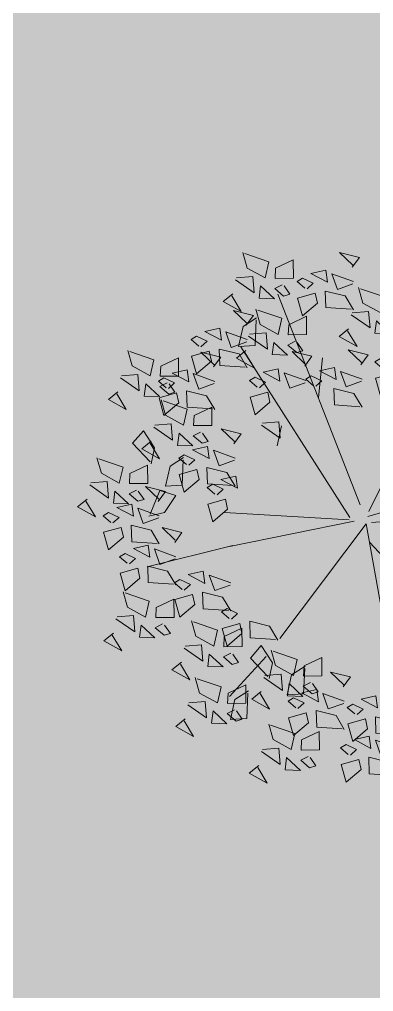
# Model space of a CAD drawing. Header units: inches. Extents: x 139 to 559, y -1 to 295.
# Drawn here: x 269.95 to 271.83, y 185.98 to 191.12 of the extents above; entities that cross this region are included whole.
import ezdxf

# ---------------------------------------------------------------- set-up
doc = ezdxf.new("R2010")
doc.units = ezdxf.units.IN
doc.header["$MEASUREMENT"] = 0
for name, color, linetype, lineweight in [('ARSIR', 31, 'Continuous', 5), ('ARSIR BETON', 8, 'Continuous', 5), ('DINDING2', 146, 'Continuous', 5), ('POHON', 98, 'Continuous', 5), ('RUMPUT', 93, 'Continuous', 0)]:
    doc.layers.add(name, color=color, linetype=linetype, lineweight=lineweight)
doc.layers.add('LANTAI', color=57, linetype='Continuous')
pattern_1 = [(45, (37.07979678488971, 226.1472495293129), (5.684341886080802e-17, 0.5747363917484258), [1.2192, -0.4064]), (135, (37.36716478488971, 226.4346175293129), (5.684341886080802e-17, 0.5747363917484258), [1.2192, -0.4064])]

# ---------------------------------------------------------------- blocks, each defined once
blk = doc.blocks.new('rrety')
for p, q in [((497.8334602557985, 232.6399597815166), (497.8515404789292, 232.6484020753294)), ((497.8505744501416, 232.6457487754924), (497.8452481922352, 232.6146328806051)), ((497.824766009479, 232.6160801180541), (497.8334602557985, 232.6399597815166)), ((497.8677459883073, 232.6134375681272), (497.8875098183772, 232.6190058109069)), ((497.8875098183772, 232.6190058109069), (497.8874080091874, 232.5935928637926)), ((498.0766983852571, 232.621898158201), (498.0964622153272, 232.6274664009808)), ((498.0822142937153, 232.5908153222332), (498.0766983852571, 232.621898158201)), ((498.0964622153272, 232.6274664009808), (498.0963604061373, 232.6020534538669)), ((497.8452481922352, 232.6146328806051), (497.824766009479, 232.6160801180541)), ((497.8732618967653, 232.5823547321593), (497.8677459883073, 232.6134375681272)), ((497.8874080091874, 232.5935928637926), (497.8732505846166, 232.5795310672218)), ((498.0963604061373, 232.6020534538669), (498.0822029815664, 232.587991657296)), ((498.0145774074238, 232.5767750617335), (498.0343412374939, 232.5823433045133)), ((498.0343412374939, 232.5823433045133), (498.0342394283041, 232.5569303573995)), ((497.7802118594273, 232.5739548776904), (497.7999756894972, 232.5795231204702)), ((497.7857277678853, 232.5428720417226), (497.7802118594273, 232.5739548776904)), ((497.7999756894972, 232.5795231204702), (497.7998738803073, 232.5541101733562)), ((497.8573586763483, 232.5586960812355), (497.8571555174646, 232.5786491641993)), ((497.859171170544, 232.5766717026175), (497.8852933304215, 232.5589459952624)), ((498.020093315882, 232.5456922257657), (498.0145774074238, 232.5767750617335)), ((497.8754995274194, 232.5408989531378), (497.8573586763483, 232.5586960812355)), ((497.8852933304215, 232.5589459952624), (497.8754995274194, 232.5408989531378)), ((498.0606637354284, 232.5474153260913), (498.0604605765446, 232.5673684090546)), ((498.062476229624, 232.5653909474734), (498.0885983895015, 232.5476652401178)), ((497.7998738803073, 232.5541101733562), (497.7857164557366, 232.5400483767854)), ((498.0342394283041, 232.5569303573995), (498.0200820037332, 232.5428685608282)), ((498.0788045864996, 232.5296181979932), (498.0606637354284, 232.5474153260913)), ((498.0885983895015, 232.5476652401178), (498.0788045864996, 232.5296181979932)), ((497.7039724436106, 232.4780683166695), (497.7237362736803, 232.4836365594493)), ((497.7094883520685, 232.4469854807016), (497.7039724436106, 232.4780683166695)), ((497.7237362736803, 232.4836365594493), (497.7236344644905, 232.458223612335)), ((497.7236344644905, 232.458223612335), (497.7094770399196, 232.4441618157641)), ((498.2315993111683, 232.394602991905), (498.249679534299, 232.4030452857183)), ((498.2487135055116, 232.4003919858809), (498.2433872476051, 232.3692760909939)), ((498.222905064849, 232.3707233284431), (498.2315993111683, 232.394602991905)), ((498.2433872476051, 232.3692760909939), (498.222905064849, 232.3707233284431)), ((498.2178824665042, 232.3568000043989), (498.237646296574, 232.3623682471787)), ((498.2233983749621, 232.3257171684312), (498.2178824665042, 232.3568000043989)), ((498.237646296574, 232.3623682471787), (498.2375444873841, 232.3369553000648)), ((498.2375444873841, 232.3369553000648), (498.2233870628133, 232.322893503494)), ((498.2611451069118, 232.3189796786831), (498.2609419480279, 232.3389327616464)), ((498.2629576011072, 232.3369553000648), (498.2890797609848, 232.3192295927097)), ((498.279285957983, 232.301182550585), (498.2611451069118, 232.3189796786831)), ((498.2890797609848, 232.3192295927097), (498.279285957983, 232.301182550585)), ((498.1134043035837, 232.2834028473328), (498.113302494394, 232.2579899002189)), ((497.7302930330851, 232.2230931176619), (497.7300898742012, 232.2430462006256)), ((497.7321055272807, 232.2410687390438), (497.7582276871581, 232.2233430316884)), ((497.7484338841563, 232.2052959895636), (497.7302930330851, 232.2230931176619)), ((497.7582276871581, 232.2233430316884), (497.7484338841563, 232.2052959895636)), ((497.7858591972972, 232.2045095917659), (497.8056230273669, 232.2100778345457)), ((497.8056230273669, 232.2100778345457), (497.8055212181772, 232.1846648874317)), ((497.7913751057552, 232.1734267557981), (497.7858591972972, 232.2045095917659)), ((497.7628682151751, 232.1802683216292), (497.7809484383056, 232.1887106154425)), ((497.7799824095182, 232.186057315605), (497.7746561516117, 232.1549414207181)), ((497.8055212181772, 232.1846648874317), (497.7913637936064, 232.1706030908609)), ((497.7541739688556, 232.1563886581672), (497.7628682151751, 232.1802683216292)), ((498.1670562017342, 232.1678470853724), (498.1868200318039, 232.1734153281521)), ((498.1868200318039, 232.1734153281521), (498.1867182226142, 232.1480023810382)), ((498.1725721101922, 232.1367642494045), (498.1670562017342, 232.1678470853724)), ((497.7746561516117, 232.1549414207181), (497.7541739688556, 232.1563886581672)), ((497.7839429854519, 232.1300267596565), (497.783739826568, 232.1499798426199)), ((497.7857554796473, 232.1480023810382), (497.8118776395247, 232.1302766736831)), ((498.1867182226142, 232.1480023810382), (498.1725607980433, 232.1339405844674)), ((497.8020838365231, 232.1122296315579), (497.7839429854519, 232.1300267596565)), ((497.8118776395247, 232.1302766736831), (497.8020838365231, 232.1122296315579)), ((498.0004590067641, 232.1001624406708), (498.020222836834, 232.1057306834509)), ((498.005974915222, 232.0690796047033), (498.0004590067641, 232.1001624406708)), ((498.020222836834, 232.1057306834509), (498.0201210276442, 232.0803177363371)), ((498.0201210276442, 232.0803177363371), (498.0059636030733, 232.0662559397658))]:
    blk.add_line(p, q)
for points in [[(498.0496685895873, 232.6754683998508), (498.0590851891625, 232.6873871883817), (498.0347166795205, 232.6945985671649), (498.0504688608853, 232.6781726564743)], [(497.8858950822141, 232.6613674227185), (497.8953116817893, 232.6732862112493), (497.8709431721473, 232.6804975900327), (497.8866953535121, 232.6640716793421)], [(497.9247986777957, 232.652655288908), (497.9394446365496, 232.672008495089), (497.9502025751059, 232.6519695429099), (497.9301395972877, 232.6412262342564), (497.9247986777957, 232.652655288908)], [(498.0180976113453, 232.6583413780592), (498.0166837874577, 232.6734652361356), (497.9980373016315, 232.670160012205), (498.0180976113453, 232.6583413780592)], [(498.0494819012851, 232.6549359997434), (498.0300351441608, 232.6489265191892), (498.0240063234636, 232.6683571754526), (498.0502821779666, 232.6576402745597)], [(497.854324103972, 232.6442404009268), (497.8529102800843, 232.6593642590033), (497.8342637942581, 232.6560590350727), (497.854324103972, 232.6442404009268)], [(497.8857083939118, 232.6408350226112), (497.8662616367877, 232.634825542057), (497.8602328160904, 232.6542561983202), (497.8865086705935, 232.6435392974274)], [(497.8823827991196, 232.6509790404377), (497.9135841775807, 232.6557792404376), (497.9186967973325, 232.6358926764818), (497.8932929000221, 232.6365784224799), (497.8795601397173, 232.6510552345494)], [(497.9924353863947, 232.6512301612623), (498.0002514022007, 232.6577404289446), (497.9875136338768, 232.6644510205999), (497.9804978893683, 232.6606450095411), (497.9897277702356, 232.6520314267484)], [(498.1513211191274, 232.6388058744848), (498.1607377187026, 232.6507246630156), (498.1363692090606, 232.6579360417988), (498.1521213904254, 232.6415101311082)], [(497.8286618790215, 232.6371291841301), (497.8364778948276, 232.6436394518124), (497.8237401265036, 232.6503500434677), (497.8167243819952, 232.6465440324089), (497.8259542628625, 232.6379304496162)], [(498.0046796803025, 232.6329012594342), (497.9855397146763, 232.6179777071382), (497.9803111706604, 232.6401126382177), (498.0024655439434, 232.6453208532857), (498.0046796803025, 232.6329012594342)], [(498.0460940866178, 232.6235865655406), (498.0147098324676, 232.6269919332651), (498.01489652077, 232.6475243333724), (498.039265030412, 232.6403129545891), (498.048801702777, 232.6227853000545)], [(497.8409061729292, 232.618800282302), (497.821766207303, 232.6038767300059), (497.8165376632872, 232.6260116610854), (497.8386920365704, 232.6312198761535), (497.8409061729292, 232.618800282302)], [(497.8823205792446, 232.6094855884083), (497.8509363250942, 232.6128909561328), (497.8511230133967, 232.6334233562402), (497.8754915230386, 232.6262119774569), (497.8850281954036, 232.6086843229223)], [(497.8871909827606, 232.6198158300265), (497.9044313011768, 232.6306353327918), (497.9152653398172, 232.6134155567025), (497.8871148826767, 232.6169966539367)], [(497.9413540980146, 232.6381023016925), (497.9354805172918, 232.6297971985702), (497.949517676909, 232.626597052929), (497.9553151580596, 232.6320829989269), (497.9441767574168, 232.6380261075808)], [(498.0010380562888, 232.6103523954562), (498.0156840150429, 232.629705601637), (498.0264419535991, 232.6096666494581), (498.0063789757808, 232.5989233408045), (498.0010380562888, 232.6103523954562)], [(498.1197501408853, 232.6216788526932), (498.1183363169976, 232.6368027107696), (498.0996898311714, 232.6334974868389), (498.1197501408853, 232.6216788526932)], [(498.1511344308252, 232.6182734743774), (498.131687673701, 232.6122639938233), (498.1256588530036, 232.6316946500864), (498.1519347075067, 232.6209777491936)], [(497.9135375605639, 232.5199775895971), (497.870628162516, 232.6209962329385)], [(497.918392398532, 232.6246160290191), (497.9236571806299, 232.6103677992847), (497.9408213994737, 232.6183681449257), (497.918392398532, 232.6246160290191)], [(497.9276223280685, 232.6018918053821), (497.9422682868228, 232.621245011563), (497.9530262253789, 232.601206059384), (497.9329632475607, 232.5904627507303), (497.9276223280685, 232.6018918053821)], [(498.0940879159346, 232.6145676358962), (498.1019039317408, 232.6210779035786), (498.0891661634168, 232.6277884952339), (498.0821504189084, 232.623982484175), (498.0913802997758, 232.6153689013823)], [(497.792085659339, 232.5962514183236), (497.806731618093, 232.6156046245045), (497.8174895566493, 232.5955656723255), (497.7974265788311, 232.5848223636719), (497.792085659339, 232.5962514183236)], [(497.9586221776128, 232.6086761469859), (497.9898235560738, 232.6134763469856), (497.9949361758257, 232.59358978303), (497.9695322785153, 232.5942755290281), (497.9557995182106, 232.6087523410976)], [(498.1063322098425, 232.5962387340683), (498.0871922442163, 232.5813151817721), (498.0819637002005, 232.6034501128515), (498.1041180734837, 232.6086583279197), (498.1063322098425, 232.5962387340683)], [(498.1477466161579, 232.5869240401745), (498.1163623620076, 232.590329407899), (498.11654905031, 232.6108618080064), (498.140917559952, 232.6036504292231), (498.1504542323169, 232.5861227746884)], [(497.7496697806632, 232.5945751698533), (497.7808711591242, 232.5993753698531), (497.7859837788757, 232.5794888058974), (497.7605798815655, 232.5801745518955), (497.7468471212606, 232.594651363965)], [(497.8852064493927, 232.6002155569118), (497.9164078278536, 232.6050157569115), (497.9215204476055, 232.5851291929558), (497.8961165502951, 232.585814938954), (497.8823837899904, 232.6002917510234)], [(497.8923036025125, 232.5999292660708), (497.8862777848234, 232.5859858307416), (497.9116816821337, 232.5853000847436), (497.8922275029405, 232.5971101089465)], [(498.0175934765077, 232.5957994082406), (498.0117198957849, 232.5874943051184), (498.0257570554022, 232.5842941594772), (498.0315545365527, 232.589780105475), (498.0204161359099, 232.595723214129)], [(498.0666106778442, 232.5852222258883), (498.0760272774192, 232.5971410144191), (498.0516587677771, 232.6043523932025), (498.0674109491418, 232.5879264825119)], [(498.0698503704202, 232.5414057860913), (498.1035649215913, 232.5995680364445)], [(497.8086410795579, 232.5816984311079), (497.8027674988351, 232.5733933279859), (497.8168046584523, 232.5701931823446), (497.822602139603, 232.5756791283426), (497.8114637389602, 232.5816222369963)], [(497.8717766442305, 232.5654808616976), (497.8811932438055, 232.5773996502285), (497.8568247341636, 232.5846110290117), (497.8725769155284, 232.5681851183213)], [(497.9441777482876, 232.5873388181665), (497.9383041675649, 232.5790337150443), (497.9523413271818, 232.5758335694031), (497.9581388083325, 232.581319515401), (497.9470004076898, 232.5872626240548)], [(497.963430361254, 232.5775129365746), (497.9806706796701, 232.5883324393398), (497.9915047183104, 232.5711126632507), (497.9633542611699, 232.5746937604848)], [(497.9946317770252, 232.5823131355672), (497.999896559123, 232.5680649058329), (498.0170607779668, 232.5760652514739), (497.9946317770252, 232.5823131355672)], [(498.0350396996019, 232.5680952040967), (498.0336258757143, 232.5832190621731), (498.0149793898881, 232.5799138382425), (498.0350396996019, 232.5680952040967)], [(498.1710868576571, 232.5711212487561), (498.1805034572324, 232.5830400372868), (498.1561349475903, 232.5902514160703), (498.171887128955, 232.5738255053796)], [(497.7531820264338, 232.5513799035377), (497.762598626009, 232.5632986920684), (497.7382301163668, 232.5705100708518), (497.7539822977316, 232.5540841601612)], [(497.7544779643042, 232.5634119594421), (497.77171828272, 232.5742314622073), (497.7825523213606, 232.5570116861181), (497.75440186422, 232.5605927833521)], [(497.8344408613188, 232.5539485248717), (497.8490868200728, 232.5733017310526), (497.8598447586292, 232.5532627788736), (497.839781780811, 232.5425194702201), (497.8344408613188, 232.5539485248717)], [(497.8900146330338, 232.5690523465005), (497.9072549514499, 232.5798718492658), (497.9180889900903, 232.5626520731765), (497.8899385329498, 232.5662331704107)], [(497.921216048805, 232.5738525454932), (497.926480830903, 232.5596043157588), (497.9436450497468, 232.5676046613998), (497.921216048805, 232.5738525454932)], [(498.0093774746514, 232.5609839872999), (498.0171934904576, 232.5674942549822), (498.0044557221334, 232.5742048466375), (497.9974399776252, 232.5703988355787), (498.0066698584923, 232.5617852527859)], [(498.0664239895417, 232.564689825781), (498.0469772324178, 232.5586803452268), (498.0409484117202, 232.57811100149), (498.0672242662235, 232.5673941005971)], [(498.1395158794152, 232.5539942269645), (498.1381020555273, 232.5691180850409), (498.1194555697011, 232.5658128611102), (498.1395158794152, 232.5539942269645)], [(498.2614446741339, 232.5542000875807), (498.270861273709, 232.5661188761114), (498.2464927640672, 232.5733302548949), (498.2622449454319, 232.5569043442042)], [(497.7856793800753, 232.5682121584347), (497.7909441621732, 232.5539639287002), (497.8081083810168, 232.5619642743413), (497.7856793800753, 232.5682121584347)], [(497.7920249826428, 232.5522722764015), (497.8232263611038, 232.5570724764012), (497.8283389808557, 232.5371859124456), (497.8029350835453, 232.5378716584437), (497.7892023232405, 232.5523484705132)], [(497.8402056659883, 232.5483538399061), (497.8387918421007, 232.5634776979825), (497.8201453562745, 232.5601724740518), (497.8402056659883, 232.5483538399061)], [(497.8715899559282, 232.5449484615902), (497.852143198804, 232.538938981036), (497.8461143781067, 232.5583696372994), (497.8723902326097, 232.5476527364064)], [(497.9685429810057, 232.557626372619), (497.9625171633166, 232.5436829372898), (497.9879210606268, 232.5429971912917), (497.9684668814336, 232.5548072154946)], [(498.0630361748746, 232.5333403915781), (498.0316519207244, 232.5367457593026), (498.0318386090266, 232.55727815941), (498.0562071186685, 232.5500667806267), (498.0657437910337, 232.532539126092)], [(498.1138536544643, 232.5468830101677), (498.1216696702706, 232.55339327785), (498.1089319019464, 232.5601038695051), (498.1019161574383, 232.5562978584463), (498.1111460383053, 232.5476842756536)], [(498.1709001693548, 232.5505888486487), (498.1514534122307, 232.5445793680946), (498.1454245915332, 232.5640100243577), (498.1717004460365, 232.5532931234649)], [(497.7216110481918, 232.534252881746), (497.7201972243038, 232.5493767398225), (497.7015507384776, 232.5460715158919), (497.7216110481918, 232.534252881746)], [(497.8145434410378, 232.5412426231092), (497.8223594568438, 232.5477528907915), (497.8096216885198, 232.5544634824467), (497.8026059440115, 232.550657471388), (497.8118358248789, 232.5420438885952)], [(497.8951272527856, 232.5491657825448), (497.8891014350963, 232.5352223472157), (497.9145053324069, 232.5345366012176), (497.8950511532133, 232.5463466254206)], [(498.0216217685592, 232.5426550854719), (498.0024818029329, 232.5277315331756), (497.9972532589172, 232.5498664642552), (498.0194076322003, 232.5550746793233), (498.0216217685592, 232.5426550854719)], [(498.229873695892, 232.5370730657891), (498.228459872004, 232.5521969238655), (498.209813386178, 232.5488916999349), (498.229873695892, 232.5370730657891)], [(498.2612579858318, 232.5336676874733), (498.2418112287077, 232.5276582069191), (498.2357824080101, 232.5470888631825), (498.2620582625132, 232.5363719622895)], [(497.6959488232409, 232.5271416649492), (497.7037648390473, 232.5336519326315), (497.6910270707231, 232.5403625242868), (497.6840113262149, 232.5365565132279), (497.6932412070821, 232.5279429304353)], [(497.7529953381313, 232.5308475034303), (497.7335485810074, 232.5248380228761), (497.7275197603098, 232.5442686791395), (497.7537956148132, 232.5335517782465)], [(497.7595905840558, 232.5435253954863), (497.7535647663668, 232.5295819601571), (497.7789686636771, 232.5288962141591), (497.7595144844838, 232.5407062383622)], [(497.8267877349455, 232.5229137212811), (497.8076477693194, 232.507990168985), (497.8024192253037, 232.5301251000644), (497.8245735985867, 232.5353333151326), (497.8267877349455, 232.5229137212811)], [(497.868202141261, 232.5135990273874), (497.8368178871106, 232.517004395112), (497.8370045754131, 232.5375367952192), (497.861373085055, 232.530325416436), (497.8709097574201, 232.5127977619013)], [(497.8509962815378, 232.5393955376561), (497.8451227008148, 232.5310904345339), (497.8591598604322, 232.5278902888928), (497.8649573415828, 232.5333762348908), (497.85381894094, 232.5393193435445)], [(498.1260979483722, 232.5285541083395), (498.106957982746, 232.5136305560434), (498.1017294387301, 232.5357654871228), (498.1238838120133, 232.5409737021911), (498.1260979483722, 232.5285541083395)], [(498.1055142734255, 232.5201062214934), (498.1201602321796, 232.5394594276744), (498.1309181707358, 232.5194204754954), (498.1108551929177, 232.5086771668417), (498.1055142734255, 232.5201062214934)], [(498.1675123546876, 232.5192394144458), (498.1361281005375, 232.5226447821702), (498.1363147888397, 232.5431771822776), (498.1606832984818, 232.5359658034944), (498.1702199708466, 232.5184381489597)], [(498.2042114709413, 232.5299618489923), (498.2120274867475, 232.5364721166745), (498.1992897184233, 232.5431827083298), (498.1922739739151, 232.539376697271), (498.2015038547823, 232.5307631144783)], [(497.7081931171489, 232.5088127631211), (497.6890531515226, 232.493889210825), (497.6838246075067, 232.5160241419045), (497.7059789807898, 232.5212323569726), (497.7081931171489, 232.5088127631211)], [(497.7496075234641, 232.4994980692275), (497.7182232693139, 232.502903436952), (497.7184099576164, 232.5234358370593), (497.7427784672584, 232.516224458276), (497.7523151396234, 232.4986968037414)], [(497.796833166284, 232.5211090659902), (497.8140734847, 232.5319285687555), (497.8249075233405, 232.5147087926663), (497.7967570661999, 232.5182898899003)], [(497.8280345820551, 232.5259092649828), (497.8332993641529, 232.5116610352484), (497.8504635829969, 232.5196613808894), (497.8280345820551, 232.5259092649828)], [(498.0630983947496, 232.5184299730231), (498.0942997732106, 232.5232301730228), (498.0994123929623, 232.5033436090672), (498.0740084956522, 232.5040293550653), (498.0602757353473, 232.5185061671348)], [(498.216455764849, 232.5116329471641), (498.1973157992228, 232.496709394868), (498.1920872552071, 232.5188443259475), (498.2142416284902, 232.5240525410158), (498.216455764849, 232.5116329471641)], [(498.2578701711644, 232.5023182532705), (498.2264859170141, 232.505723620995), (498.2266726053166, 232.5262560211023), (498.2510411149586, 232.519044642319), (498.2605777873236, 232.5015169877844)], [(497.9754103769972, 232.3752995566559), (497.779253118052, 232.50999107475)], [(497.9846052614147, 232.3538713601617), (498.0581642241341, 232.5161134138793)], [(498.1704589388555, 232.4975446732596), (498.1851048976095, 232.5168978794406), (498.1958628361659, 232.4968589272615), (498.1757998583476, 232.486115618608), (498.1704589388555, 232.4975446732596)], [(497.7582014828255, 232.4834437150997), (497.7728474415796, 232.5027969212806), (497.783605380136, 232.4827579691016), (497.7635424023177, 232.4720146604481), (497.7582014828255, 232.4834437150997)], [(497.8019457860358, 232.5012225020346), (497.7959199683467, 232.4872790667051), (497.8213238656569, 232.4865933207072), (497.8018696864636, 232.4984033449102)], [(497.9846052614147, 232.3538713601617), (497.9233061320723, 232.5008075565146)], [(498.1220696936444, 232.5055532342779), (498.1161961129218, 232.4972481311556), (498.1302332725389, 232.4940479855144), (498.1360307536895, 232.4995339315123), (498.1248923530467, 232.5054770401662)], [(498.1280430601795, 232.4958684247893), (498.1592444386405, 232.5006686247891), (498.1643570583924, 232.4807820608334), (498.1389531610822, 232.4814678068316), (498.1252204007772, 232.495944618901)], [(498.2438746670757, 232.4806235120843), (498.2585206258296, 232.4999767182652), (498.2692785643861, 232.4799377660862), (498.2492155865679, 232.4691944574326), (498.2438746670757, 232.4806235120843)], [(497.7221215375172, 232.4752346877348), (497.7315381370923, 232.4871534762656), (497.7071696274504, 232.4943648550489), (497.7229218088149, 232.4779389443583)], [(497.7157856041497, 232.4817674666294), (497.7469869826108, 232.4865676666292), (497.7520996023623, 232.4666811026735), (497.7266957050521, 232.4673668486716), (497.7129629447474, 232.4818436607411)], [(497.6905505592752, 232.4581076659432), (497.6891367353874, 232.4732315240197), (497.6704902495612, 232.469926300089), (497.6905505592752, 232.4581076659432)], [(498.1328512438207, 232.4647052143781), (498.1500915622368, 232.4755247171434), (498.1609256008773, 232.4583049410541), (498.1327751437366, 232.4618860382882)], [(498.1870143590744, 232.482991686044), (498.1811407783516, 232.4746865829218), (498.1951779379689, 232.4714864372806), (498.2009754191195, 232.4769723832786), (498.1898370184768, 232.4829154919323)], [(498.2014587883996, 232.478947263614), (498.2326601668607, 232.4837474636138), (498.2377727866127, 232.4638608996581), (498.2123688893022, 232.4645466456563), (498.1986361289974, 232.4790234577257)], [(497.6648883343244, 232.4509964491464), (497.6727043501306, 232.4575067168287), (497.6599665818064, 232.464217308484), (497.6529508372983, 232.4604112974252), (497.6621807181653, 232.4517977146324)], [(497.7219348492147, 232.4547022876275), (497.7024880920907, 232.4486928070732), (497.6964592713932, 232.4681234633365), (497.7227351258965, 232.4574065624436)], [(497.7205937877908, 232.4506042562182), (497.7378341062068, 232.4614237589834), (497.7486681448473, 232.4442039828941), (497.7205176877068, 232.4477850801283)], [(497.7747569030445, 232.4688907278841), (497.7688833223218, 232.4605856247619), (497.7829204819388, 232.4573854791207), (497.7887179630895, 232.4628714251186), (497.7775795624468, 232.4688145337724)], [(498.1403443841806, 232.4158977862327), (498.2384230511938, 232.4648765183501)], [(498.1640526595919, 232.4695054133707), (498.1693174416898, 232.4552571836364), (498.1864816605336, 232.4632575292773), (498.1640526595919, 232.4695054133707)], [(498.2604300872947, 232.4660705248687), (498.2545565065718, 232.4577654217466), (498.2685936661891, 232.4545652761053), (498.2743911473397, 232.4600512221032), (498.263252746697, 232.4659943307571)], [(497.7517952035618, 232.4554044552108), (497.7570599856598, 232.4411562254763), (497.7742242045037, 232.4491565711174), (497.7517952035618, 232.4554044552108)], [(498.2062669720408, 232.4477840532028), (498.2235072904568, 232.458603555968), (498.2343413290973, 232.4413837798788), (498.2061908719567, 232.444964877113)], [(498.2374683878121, 232.4525842521954), (498.2427331699099, 232.4383360224611), (498.2598973887538, 232.4463363681021), (498.2374683878121, 232.4525842521954)], [(498.2749351559923, 232.4355004345894), (498.2895811147463, 232.4548536407704), (498.3003390533027, 232.4348146885912), (498.2802760754845, 232.4240713799377), (498.2749351559923, 232.4355004345894)], [(497.6771326282322, 232.4326675473184), (497.6579926626059, 232.4177439950222), (497.6527641185901, 232.4398789261016), (497.6749184918733, 232.4450871411698), (497.6771326282322, 232.4326675473184)], [(497.7185470345477, 232.4233528534245), (497.6871627803973, 232.4267582211492), (497.6873494686997, 232.4472906212565), (497.7117179783416, 232.4400792424732), (497.7212546507066, 232.4225515879384)], [(498.2325192773163, 232.4338241861191), (498.2637206557773, 232.4386243861189), (498.2688332755292, 232.4187378221632), (498.2434293782188, 232.4194235681613), (498.229696617914, 232.4339003802308)], [(497.7257064075424, 232.4307176922624), (497.7196805898532, 232.4167742569333), (497.7450844871639, 232.4160885109352), (497.7256303079705, 232.4278985351382)], [(498.2113795917927, 232.427897489247), (498.2053537741034, 232.413954053918), (498.2307576714139, 232.4132683079198), (498.2113034922205, 232.4250783321228)], [(497.6763146918152, 232.3960177251804), (497.6909606505691, 232.4153709313613), (497.7017185891257, 232.3953319791822), (497.6816556113073, 232.3845886705286), (497.6763146918152, 232.3960177251804)], [(497.8040082912038, 232.3962692878893), (497.8134248907789, 232.4081880764201), (497.789056381137, 232.4153994552034), (497.8048085625017, 232.3989735445128)], [(497.9999300437506, 232.3538713601617), (498.1439830577709, 232.4181559496442)], [(498.2373274609575, 232.4026609757079), (498.2545677793734, 232.413480478473), (498.265401818014, 232.3962607023839), (498.2372513608734, 232.3998417996179)], [(498.2914905762113, 232.4209474473738), (498.2856169954883, 232.4126423442516), (498.2996541551056, 232.4094421986105), (498.3054516362564, 232.4149281446083), (498.2943132356134, 232.420871253262)], [(498.3292130271606, 232.399089471932), (498.3386296267358, 232.4110082604629), (498.3142611170939, 232.4182196392462), (498.3300132984587, 232.4017937285555)], [(498.2685288767286, 232.4074611747004), (498.2737936588265, 232.3932129449661), (498.2909578776705, 232.4012132906071), (498.2685288767286, 232.4074611747004)], [(497.6338988131394, 232.39434147671), (497.6651001916003, 232.3991416767098), (497.6702128113521, 232.3792551127541), (497.6448089140417, 232.3799408587522), (497.6310761537368, 232.3944176708216)], [(497.7724373129616, 232.3791422660977), (497.7710234890738, 232.394266124174), (497.7523770032478, 232.3909609002434), (497.7724373129616, 232.3791422660977)], [(497.8038216029013, 232.3757368877819), (497.7843748457773, 232.3697274072276), (497.7783460250798, 232.389158063491), (497.8046218795831, 232.3784411625982)], [(498.1563405381956, 232.3734561769466), (498.1709864969497, 232.3928093831276), (498.1817444355059, 232.3727704309484), (498.1616814576876, 232.3620271222948), (498.1563405381956, 232.3734561769466)], [(498.2976420489186, 232.3819624501403), (498.2962282250309, 232.3970863082168), (498.2775817392047, 232.3937810842862), (498.2976420489186, 232.3819624501403)], [(498.3290263388583, 232.3785570718246), (498.3095795817344, 232.3725475912704), (498.3035507610368, 232.3919782475337), (498.3298266155402, 232.3812613466408)], [(497.6928701120342, 232.3814647379647), (497.6869965313114, 232.3731596348425), (497.7010336909286, 232.3699594892013), (497.7068311720791, 232.3754454351991), (497.6956927714365, 232.3813885438529)], [(497.7467750880108, 232.3720310493008), (497.7545911038172, 232.3785413169832), (497.7418533354931, 232.3852519086383), (497.7348375909848, 232.3814458975796), (497.744067471852, 232.3728323147869)], [(498.0060599792093, 232.3538713601617), (498.1593078401066, 232.3783607166792)], [(498.2424400807093, 232.3827744117522), (498.2364142630201, 232.368830976423), (498.2618181603307, 232.3681452304249), (498.2423639811371, 232.379955254628)], [(498.271979823968, 232.3748512333435), (498.279795839774, 232.3813615010258), (498.26705807145, 232.3880720926811), (498.2600423269419, 232.3842660816223), (498.2692722078089, 232.3756524988296)], [(497.6387069967803, 232.3631782662986), (497.6559473151963, 232.373997769064), (497.6667813538369, 232.3567779929748), (497.6386308966963, 232.3603590902088)], [(497.6699084125516, 232.3679784652914), (497.6751731946493, 232.353730235557), (497.6923374134934, 232.361730581198), (497.6699084125516, 232.3679784652914)], [(497.7590193819188, 232.3537021474727), (497.7398794162926, 232.3387785951766), (497.7346508722769, 232.360913526256), (497.7568052455599, 232.3661217413242), (497.7590193819188, 232.3537021474727)], [(497.8004337882341, 232.344387453579), (497.769049534084, 232.3477928213037), (497.7692362223863, 232.3683252214109), (497.7936047320282, 232.3611138426276), (497.8031414043933, 232.3435861880929)], [(498.1986957401755, 232.3452542416543), (498.2133416989295, 232.3646074478352), (498.2240996374858, 232.3445684956562), (498.2040366596675, 232.3338251870025), (498.1986957401755, 232.3452542416543)], [(498.2842241178759, 232.3565223315154), (498.2650841522495, 232.3415987792194), (498.2598556082336, 232.3637337102987), (498.2820099815168, 232.368941925367), (498.2842241178759, 232.3565223315154)], [(498.3256385241912, 232.3472076376217), (498.2942542700408, 232.3506130053463), (498.294440958343, 232.3711454054536), (498.3188094679851, 232.3639340266703), (498.3283461403503, 232.3464063721357)], [(497.8147925522653, 232.3368393726455), (497.8133787283771, 232.351963230722), (497.7949466459437, 232.3598041489548), (497.8147925522653, 232.3368393726455)], [(498.1728959584145, 232.358903189731), (498.1670223776916, 232.3505980866087), (498.1810595373088, 232.3473979409675), (498.1868570184596, 232.3528838869654), (498.1757186178169, 232.3588269956192)], [(497.6438196165323, 232.3432917023431), (497.637793798843, 232.3293482670139), (497.6631976961535, 232.3286625210158), (497.6437435169598, 232.3404725452188)], [(497.9784753634968, 232.3508101810556), (497.7363437200039, 232.2773420733378)], [(497.7412593945689, 232.3255128964358), (497.7559053533232, 232.3448661026168), (497.7666632918794, 232.3248271504378), (497.7466003140611, 232.3140838417844), (497.7412593945689, 232.3255128964358)], [(497.984605261415, 232.3446878419262), (497.7608633867573, 232.2222410020909)], [(497.7891303273145, 232.3297281558487), (497.7969463431206, 232.336238423531), (497.7842085747965, 232.3429490151863), (497.7771928302884, 232.3391430041275), (497.7864227111556, 232.3305294213347)], [(498.0060599792093, 232.3508101810556), (498.1838275068601, 232.1732622699733)], [(498.149934258932, 232.3454169170576), (498.1551990410298, 232.3311686873233), (498.1723632598738, 232.3391690329641), (498.149934258932, 232.3454169170576)], [(498.1562798614993, 232.343577993184), (498.1874812399604, 232.3483781931837), (498.1925938597123, 232.3284916292281), (498.1671899624019, 232.3291773752261), (498.1534572020971, 232.3436541872957)], [(497.698843515893, 232.3238366479657), (497.730044894354, 232.3286368479654), (497.7351575141057, 232.3087502840096), (497.7097536167955, 232.3094360300079), (497.6960208564906, 232.3239128420772)], [(497.9846052614147, 232.3385655027969), (497.9233061320723, 232.0875494839967)], [(497.9968650947917, 232.3324431636676), (498.1531779046479, 232.0997941622553)], [(498.2152511603945, 232.3307012544387), (498.2093775796714, 232.3223961513164), (498.2234147392887, 232.3191960056753), (498.2292122204393, 232.3246819516731), (498.2180738197967, 232.330625060327)], [(498.2670920493274, 232.3116635009849), (498.2765086489027, 232.3235822895158), (498.2521401392606, 232.330793668299), (498.2678923206253, 232.3143677576084)], [(497.8013746212224, 232.3113992540206), (497.7822346555961, 232.2964757017245), (497.7770061115802, 232.3186106328038), (497.7991604848636, 232.3238188478721), (497.8013746212224, 232.3113992540206)], [(498.1610880451406, 232.3124147827726), (498.1783283635565, 232.323234285538), (498.1891624021971, 232.3060145094488), (498.1610119450565, 232.3095956066828)], [(498.1922894609117, 232.3172149817653), (498.1975542430096, 232.3029667520309), (498.2147184618535, 232.3109670976719), (498.1922894609117, 232.3172149817653)], [(497.7578148147879, 232.3109599092203), (497.751941234065, 232.3026548060981), (497.7659783936823, 232.299454660457), (497.771775874833, 232.3049406064548), (497.7606374741903, 232.3108837151086)], [(498.2355210710855, 232.2945364791933), (498.2341072471974, 232.3096603372698), (498.2154607613714, 232.306355113339), (498.2355210710855, 232.2945364791933)], [(498.266905361025, 232.2911311008776), (498.247458603901, 232.2851216203233), (498.2414297832037, 232.3045522765866), (498.2677056377069, 232.2938353756938)], [(497.7036516995341, 232.2926734375544), (497.7208920179501, 232.3034929403196), (497.7317260565905, 232.2862731642305), (497.7035755994498, 232.2898542614645)], [(497.7348531153053, 232.297473636547), (497.7401178974032, 232.2832254068126), (497.757282116247, 232.2912257524536), (497.7348531153053, 232.297473636547)], [(498.1662006648924, 232.2925282188171), (498.1601748472033, 232.2785847834879), (498.1855787445136, 232.2778990374898), (498.1661245653202, 232.2897090616927)], [(498.2098588461346, 232.2874252623965), (498.2176748619408, 232.2939355300788), (498.2049370936167, 232.300646121734), (498.1979213491086, 232.2968401106753), (498.2071512299758, 232.2882265278825)], [(497.798360953334, 232.2721807915758), (497.8077775529093, 232.2840995801066), (497.7834090432671, 232.29131095889), (497.799161224632, 232.2748850481993)], [(498.2221031400426, 232.2690963605684), (498.2029631744162, 232.2541728082722), (498.1977346304004, 232.2763077393517), (498.2198890036836, 232.2815159544199), (498.2221031400426, 232.2690963605684)], [(498.2635175463578, 232.2597816666746), (498.2321332922077, 232.2631870343991), (498.2323199805099, 232.2837194345066), (498.2566884901522, 232.2765080557233), (498.2662251625169, 232.2589804011887)], [(498.3207420016943, 232.2609000174589), (498.3301586012693, 232.2728188059897), (498.3057900916273, 232.2800301847731), (498.321542272992, 232.2636042740823)], [(497.7087643192859, 232.2727868735988), (497.7027385015967, 232.2588434382695), (497.7281423989071, 232.2581576922713), (497.7086882197136, 232.2699677164744)], [(497.766789975092, 232.2550537697842), (497.7653761512042, 232.2701776278607), (497.7467296653781, 232.2668724039299), (497.766789975092, 232.2550537697842)], [(498.1370160301652, 232.2601089625699), (498.1175692730412, 232.2540994820158), (498.1115404523436, 232.273530138279), (498.1378163068468, 232.2628132373861)], [(498.2438746670757, 232.2578282707069), (498.2585206258296, 232.2771814768878), (498.2692785643861, 232.2571425247088), (498.2492155865679, 232.2463992160552), (498.2438746670757, 232.2578282707069)], [(497.7411277501412, 232.2479425529873), (497.7489437659475, 232.2544528206697), (497.7362059976234, 232.261163412325), (497.7291902531152, 232.2573574012662), (497.7384201339822, 232.2487438184734)], [(497.7981742650317, 232.2516483914685), (497.7787275079077, 232.2456389109143), (497.7726986872103, 232.2650695671775), (497.7989745417134, 232.2543526662846)], [(497.7940094786871, 232.2475503600591), (497.8112497971031, 232.2583698628243), (497.8220838357437, 232.2411500867352), (497.7939333786031, 232.2447311839692)], [(498.2014587883996, 232.2561520222366), (498.2326601668607, 232.2609522222364), (498.2377727866127, 232.2410656582806), (498.2123688893022, 232.2417514042788), (498.1986361289974, 232.2562282163483)], [(498.2891710234522, 232.2437729956672), (498.2877571995643, 232.2588968537437), (498.2691107137382, 232.2555916298131), (498.2891710234522, 232.2437729956672)], [(497.7947864503645, 232.2202989572655), (497.7634021962143, 232.2237043249901), (497.7635888845165, 232.2442367250975), (497.7879573941586, 232.2370253463142), (497.7974940665236, 232.2194976917796)], [(498.1337510747454, 232.2324465384304), (498.1483970334996, 232.2517997446114), (498.1591549720558, 232.2317607924323), (498.1390919942374, 232.2210174837787), (498.1337510747454, 232.2324465384304)], [(498.2635087985013, 232.2366617788704), (498.2713248143077, 232.2431720465528), (498.2585870459836, 232.249882638208), (498.2515713014753, 232.2460766271492), (498.2608011823424, 232.2374630443564)], [(498.3205553133918, 232.2403676173516), (498.3011085562679, 232.2343581367972), (498.2950797355703, 232.2537887930606), (498.3213555900736, 232.2430718921677)], [(497.7418873133705, 232.2185971240067), (497.7513039129457, 232.2305159125376), (497.7269354033037, 232.2377272913209), (497.7426875846685, 232.2213013806303)], [(497.7533720440492, 232.2296136511593), (497.7342320784228, 232.2146900988632), (497.7290035344071, 232.2368250299426), (497.7511579076901, 232.2420332450108), (497.7533720440492, 232.2296136511593)], [(497.9717717409477, 232.158759428303), (497.9625768940706, 232.232227516938)], [(498.2062669720408, 232.2249888118254), (498.2235072904568, 232.2358083145906), (498.2343413290973, 232.2185885385014), (498.2061908719567, 232.2221696357354)], [(498.2604300872947, 232.2432752834914), (498.2545565065718, 232.234970180369), (498.2685936661891, 232.2317700347279), (498.2743911473397, 232.2372559807257), (498.2632527466968, 232.2431990893796)], [(498.3171674987246, 232.2090181831486), (498.2857832445743, 232.2124235508732), (498.2859699328768, 232.2329559509806), (498.3103384425186, 232.2257445721972), (498.3198751148838, 232.2082169176626)], [(497.7991220984391, 232.2276637961035), (497.7930962807498, 232.2137203607742), (497.8185001780603, 232.2130346147762), (497.7990459988666, 232.2248446389792)], [(498.2374683878121, 232.229789010818), (498.2427331699099, 232.2155407810836), (498.2598973887538, 232.2235411267245), (498.2374683878121, 232.229789010818)], [(498.2757530924092, 232.2183328770424), (498.2566131267831, 232.2034093247462), (498.2513845827671, 232.2255442558256), (498.2735389560503, 232.2307524708939), (498.2757530924092, 232.2183328770424)], [(497.6846541101779, 232.1943588854183), (497.6924701259839, 232.2008691531006), (497.6797323576599, 232.2075797447558), (497.6727166131516, 232.203773733697), (497.6819464940188, 232.1951601509044)], [(497.7103163351284, 232.2014701022151), (497.7089025112406, 232.2165939602915), (497.6902560254145, 232.213288736361), (497.7103163351284, 232.2014701022151)], [(497.7417006250682, 232.1980647238994), (497.7222538679441, 232.1920552433452), (497.7162250472467, 232.2114858996084), (497.7425009017498, 232.2007689987155)], [(497.8053042290741, 232.1996070795488), (497.8225445474902, 232.2104265823141), (497.8333785861306, 232.1932068062249), (497.8052281289899, 232.196787903459)], [(497.8594673443279, 232.2178935512147), (497.8535937636051, 232.2095884480925), (497.8676309232223, 232.2063883024514), (497.873428404373, 232.2118742484494), (497.8622900037303, 232.2178173571032)], [(497.8681933934044, 232.2028194754925), (497.8760094092107, 232.2093297431747), (497.8632716408866, 232.2160403348299), (497.8562558963783, 232.2122343237712), (497.8654857772455, 232.2036207409785)], [(498.0235668430428, 232.2138491287848), (498.0547682215038, 232.2186493287845), (498.0598808412556, 232.1987627648288), (498.0344769439453, 232.1994485108269), (498.0207441836405, 232.2139253228963)], [(498.075980305879, 232.2138604995501), (498.0821102037968, 232.1648817674323)], [(498.0961433797106, 232.1996070795488), (498.1133836981268, 232.2104265823141), (498.124217736767, 232.1932068062249), (498.0960672796266, 232.1967879034589)], [(498.1503064949645, 232.2178935512148), (498.1444329142416, 232.2095884480926), (498.1584700738587, 232.2063883024514), (498.1642675550093, 232.2118742484494), (498.1531291543666, 232.217817357103)], [(498.2156378284321, 232.1986042160797), (498.2302837871862, 232.2179574222606), (498.2410417257423, 232.1979184700816), (498.2209787479241, 232.1871751614281), (498.2156378284321, 232.1986042160797)], [(497.8365056448454, 232.2044072785415), (497.8417704269431, 232.1901590488071), (497.8589346457871, 232.1981593944481), (497.8365056448454, 232.2044072785415)], [(497.8804376873124, 232.1844905736643), (497.8612977216861, 232.1695670213683), (497.8560691776703, 232.1917019524476), (497.8782235509533, 232.1969101675159), (497.8804376873124, 232.1844905736643)], [(497.9218520936277, 232.1751758797706), (497.8904678394774, 232.1785812474951), (497.8906545277799, 232.1991136476025), (497.9150230374218, 232.1919022688192), (497.9245597097866, 232.1743746142846)], [(497.986919655629, 232.176042667846), (498.0015656143828, 232.1953958740269), (498.0123235529393, 232.1753569218478), (497.992260575121, 232.1646136131942), (497.986919655629, 232.176042667846)], [(498.0825381419378, 232.2009723900395), (498.0766645612148, 232.1926672869172), (498.0907017208322, 232.189467141276), (498.0964992019826, 232.1949530872739), (498.08536080134, 232.2008961959277)], [(498.1273447954817, 232.2044072785415), (498.1326095775797, 232.1901590488071), (498.1497737964237, 232.1981593944481), (498.1273447954817, 232.2044072785415)], [(498.1767342328507, 232.1762942305548), (498.1861508324258, 232.1882130190857), (498.1617823227837, 232.195424397869), (498.1775345041486, 232.1789984871784)], [(498.1732219497561, 232.1969279676094), (498.2044233282172, 232.2017281676092), (498.2095359479689, 232.1818416036535), (498.1841320506585, 232.1825273496517), (498.1703992903538, 232.1970041617211)], [(498.2113795917927, 232.2051022478697), (498.2053537741034, 232.1911588125405), (498.2307576714139, 232.1904730665423), (498.2113034922205, 232.2022830907453)], [(497.6968984040857, 232.1760299835902), (497.6777584384595, 232.161106431294), (497.6725298944436, 232.1832413623734), (497.6946842677266, 232.1884495774417), (497.6968984040857, 232.1760299835902)], [(497.7383128104012, 232.1667152896964), (497.7069285562508, 232.1701206574211), (497.7071152445532, 232.1906530575284), (497.7314837541952, 232.1834416787451), (497.7410204265601, 232.1659140242104)], [(497.7610251330985, 232.1732224838029), (497.7756710918527, 232.1925756899838), (497.786429030409, 232.1725367378048), (497.7663660525908, 232.1617934291511), (497.7610251330985, 232.1732224838029)], [(498.0283750266838, 232.1826859183735), (498.0456153451, 232.1935054211388), (498.0564493837404, 232.1762856450496), (498.0282989265996, 232.1798667422836)], [(498.0595764424552, 232.1874861173661), (498.0648412245532, 232.1732378876318), (498.0820054433968, 232.1812382332727), (498.0595764424552, 232.1874861173661)], [(498.2321932486511, 232.1840512288641), (498.2263196679282, 232.1757461257419), (498.2403568275453, 232.1725459801007), (498.2461543086961, 232.1780319260986), (498.2350159080533, 232.1839750347524)], [(497.7186092544227, 232.1715462353326), (497.7498106328837, 232.1763464353324), (497.7549232526355, 232.1564598713767), (497.729519355325, 232.1571456173747), (497.7157865950203, 232.1716224294442)], [(497.8104168488258, 232.1797205155931), (497.8043910311368, 232.165777080264), (497.8297949284471, 232.1650913342659), (497.8103407492538, 232.1769013584689)], [(497.9078565895391, 232.1619417096861), (497.922502548293, 232.1812949158669), (497.9332604868493, 232.1612559636879), (497.9131975090309, 232.1505126550343), (497.9078565895391, 232.1619417096861)], [(497.9445037769528, 232.1743664193757), (497.9757051554138, 232.1791666193753), (497.9808177751657, 232.1592800554198), (497.9554138778552, 232.1599658014179), (497.9416811175505, 232.1744426134872)], [(498.1012559994622, 232.1797205155932), (498.0952301817732, 232.165777080264), (498.1206340790836, 232.1650913342657), (498.1011798998903, 232.1769013584689)], [(498.1451632546086, 232.1591672087633), (498.1437494307208, 232.1742910668396), (498.1251029448944, 232.170985842909), (498.1451632546086, 232.1591672087633)], [(498.1780301333972, 232.1657647571982), (498.1952704518134, 232.1765842599634), (498.2061044904536, 232.1593644838742), (498.1779540333133, 232.1629455811083)], [(497.865440710863, 232.1602654612156), (497.8966420893241, 232.1650656612154), (497.9017547090757, 232.1451790972598), (497.8763508117655, 232.1458648432578), (497.8626180514607, 232.1603416553273)], [(497.9723454280384, 232.1610175917145), (497.9876702103738, 232.0416319309851)], [(498.0034750758478, 232.1614896806303), (497.9976014951249, 232.1531845775081), (498.0116386547422, 232.1499844318669), (498.0174361358928, 232.1554703778649), (498.0062977352501, 232.1614134865186)], [(498.0334876464358, 232.1627993544179), (498.0274618287467, 232.1488559190886), (498.052865726057, 232.1481701730905), (498.0334115468634, 232.1599801972935)], [(498.119501029658, 232.1520559919664), (498.1273170454641, 232.1585662596488), (498.11457927714, 232.1652768513041), (498.1075635326316, 232.1614708402452), (498.1167934134988, 232.1528572574525)], [(498.1765475445483, 232.1557618304475), (498.1571007874243, 232.1497523498933), (498.1510719667268, 232.1691830061567), (498.17734782123, 232.1584661052638)], [(498.2092315491684, 232.1705649561908), (498.2144963312664, 232.1563167264563), (498.2316605501103, 232.1643170720975), (498.2092315491684, 232.1705649561908)], [(497.7234174380638, 232.1403830249213), (497.7406577564797, 232.1512025276866), (497.7514917951203, 232.1339827515974), (497.7233413379797, 232.1375638488314)], [(497.7775805533176, 232.1586694965873), (497.7717069725946, 232.150364393465), (497.785744132212, 232.1471642478239), (497.7915416133627, 232.1526501938218), (497.7804032127198, 232.1585933024755)], [(497.9244120097578, 232.1473887224704), (497.918538429035, 232.1390836193482), (497.9325755886524, 232.1358834737069), (497.938373069803, 232.1413694197049), (497.9272346691602, 232.1473125283586)], [(497.9493119605939, 232.1432032089644), (497.9665522790098, 232.1540227117297), (497.9773863176506, 232.1368029356405), (497.9492358605098, 232.1403840328745)], [(497.9805133763652, 232.148003407957), (497.9857781584631, 232.1337551782226), (498.002942377307, 232.1417555238636), (497.9805133763652, 232.148003407957)], [(498.1731597298811, 232.1244123962446), (498.1417754757309, 232.1278177639692), (498.1419621640331, 232.1483501640766), (498.1663306736751, 232.1411387852933), (498.1758673460403, 232.1236111307586)], [(497.7546188538348, 232.1451832239139), (497.7598836359329, 232.1309349941795), (497.7770478547769, 232.1389353398205), (497.7546188538348, 232.1451832239139)], [(497.8407161553137, 232.1227105629859), (497.8501327548888, 232.1346293515168), (497.8257642452469, 232.1418407303), (497.8415164266118, 232.1254148196093)], [(497.8702488945041, 232.1291022508044), (497.8874892129202, 232.1399217535697), (497.8983232515605, 232.1227019774805), (497.87017279442, 232.1262830747146)], [(498.0581396150538, 232.1227105629859), (498.0675562146291, 232.1346293515166), (498.0431877049871, 232.1418407303), (498.0589398863517, 232.1254148196093)], [(498.1317453235656, 232.1337270901383), (498.1126053579393, 232.1188035378422), (498.1073768139236, 232.1409384689216), (498.1295311872066, 232.1461466839898), (498.1317453235656, 232.1337270901383)], [(498.1831427531491, 232.1458781932425), (498.1771169354598, 232.1319347579133), (498.2025208327702, 232.1312490119152), (498.1830666535769, 232.1430590361182)], [(497.9014503102753, 232.1339024497971), (497.9067150923731, 232.1196542200628), (497.9238793112171, 232.1276545657037), (497.9014503102753, 232.1339024497971)], [(497.9544245803459, 232.1233166450087), (497.9483987626566, 232.1093732096795), (497.9738026599671, 232.1086874636813), (497.9543484807735, 232.1204974878843)], [(498.2077947217674, 232.1114297888689), (498.2172113213423, 232.1233485773997), (498.1928428117003, 232.1305599561831), (498.2085949930652, 232.1141340454925)], [(497.7285300578156, 232.1204964609655), (497.7225042401263, 232.1065530256364), (497.7479081374368, 232.1058672796383), (497.7284539582433, 232.1176773038413)], [(497.7834829521213, 232.0984723243975), (497.7912989679274, 232.1049825920797), (497.7785611996032, 232.1116931837349), (497.771545455095, 232.1078871726762), (497.7807753359622, 232.0992735898834)], [(497.8091451770719, 232.1055835411942), (497.8077313531839, 232.1207073992706), (497.7890848673578, 232.11740217534), (497.8091451770719, 232.1055835411942)], [(497.8405294670117, 232.1021781628786), (497.8210827098876, 232.0961686823242), (497.8150538891902, 232.1155993385876), (497.8413297436932, 232.1048824376948)], [(497.9247986777957, 232.1027176550584), (497.9394446365496, 232.1220708612394), (497.9502025751059, 232.1020319090603), (497.9301395972877, 232.0912886004068), (497.9247986777957, 232.1027176550584)], [(498.0009064118611, 232.0984723243973), (498.0087224276672, 232.1049825920797), (497.9959846593433, 232.1116931837349), (497.9889689148349, 232.1078871726761), (497.9981987957022, 232.0992735898834)], [(498.0265686368119, 232.1055835411942), (498.0251548129239, 232.1207073992706), (498.0065083270978, 232.1174021753399), (498.0265686368119, 232.1055835411942)], [(498.0579529267516, 232.1021781628786), (498.0385061696274, 232.0961686823242), (498.0324773489301, 232.1155993385876), (498.0587532034331, 232.1048824376946)], [(498.1026905858287, 232.0998974520431), (498.1173365445829, 232.1192506582241), (498.1280944831394, 232.099211706045), (498.1080315053209, 232.0884683973915), (498.1026905858287, 232.0998974520431)], [(497.8753615142559, 232.1092156868489), (497.8693356965666, 232.0952722515195), (497.8947395938771, 232.0945865055214), (497.8752854146838, 232.1063965297244)], [(497.8823827991196, 232.1010414065881), (497.9135841775807, 232.105841606588), (497.9186967973325, 232.0859550426324), (497.8932929000221, 232.0866407886305), (497.8795601397173, 232.1011176006999)], [(498.060274707153, 232.0982212035727), (498.091476085614, 232.1030214035726), (498.0965887053656, 232.0831348396168), (498.0711848080554, 232.083820585615), (498.0574520477506, 232.0982973976845)], [(498.1505615185746, 232.0871915502805), (498.1583775343807, 232.0937018179628), (498.1456397660566, 232.1004124096181), (498.1386240215483, 232.0966063985593), (498.1478539024156, 232.0879928157665)], [(498.1762237435252, 232.0943027670773), (498.1748099196373, 232.1094266251538), (498.1561634338111, 232.1061214012232), (498.1762237435252, 232.0943027670773)], [(498.2076080334649, 232.0908973887616), (498.1881612763408, 232.0848879082074), (498.1821324556434, 232.1043185644707), (498.2084083101466, 232.0936016635778)], [(497.7957272460289, 232.0801434225693), (497.7765872804029, 232.0652198702731), (497.771358736387, 232.0873548013527), (497.7935131096701, 232.0925630164209), (497.7957272460289, 232.0801434225693)], [(497.8371416523442, 232.0708287286755), (497.8057573981941, 232.0742340964001), (497.8059440864964, 232.0947664965074), (497.8303125961383, 232.0875551177242), (497.8398492685035, 232.0700274631896)], [(497.8915424200839, 232.0775874665184), (497.9009590196591, 232.0895062550491), (497.876590510017, 232.0967176338324), (497.8923426913818, 232.0802917231417)], [(497.9413540980146, 232.0881646678429), (497.9354805172918, 232.0798595647207), (497.949517676909, 232.0766594190794), (497.9553151580596, 232.0821453650774), (497.9441767574168, 232.0880884737311)], [(498.013150705769, 232.0801434225692), (497.9940107401428, 232.0652198702731), (497.9887821961271, 232.0873548013526), (498.0109365694101, 232.0925630164207), (498.013150705769, 232.0801434225692)], [(498.0545651120843, 232.0708287286755), (498.0231808579341, 232.0742340964001), (498.0233675462365, 232.0947664965075), (498.0477360558784, 232.0875551177242), (498.0572727282433, 232.0700274631895)], [(497.8599714418418, 232.0604604447267), (497.858557617954, 232.0755843028031), (497.8399111321278, 232.0722790788724), (497.8599714418418, 232.0604604447267)], [(497.8871909827606, 232.0698781961769), (497.9044313011768, 232.0806976989421), (497.9152653398172, 232.0634779228529), (497.8871148826767, 232.0670590200871)], [(498.0650828907941, 232.0670579931616), (498.0823232092101, 232.0778774959268), (498.0931572478505, 232.0606577198375), (498.0650067907098, 232.0642388170717)], [(498.1192460060478, 232.0853444648275), (498.113372425325, 232.0770393617053), (498.1274095849421, 232.073839216064), (498.1332070660928, 232.079325162062), (498.1220686654501, 232.0852682707158)], [(498.1628058124822, 232.0688626484524), (498.1436658468562, 232.0539390961562), (498.1384373028404, 232.0760740272358), (498.1605916761234, 232.0812822423039), (498.1628058124822, 232.0688626484524)], [(498.2042202187978, 232.0595479545588), (498.1728359646473, 232.0629533222833), (498.1730226529498, 232.0834857223906), (498.1973911625917, 232.0762743436073), (498.2069278349568, 232.0587466890727)], [(497.8343092168912, 232.0533492279297), (497.8421252326973, 232.0598594956122), (497.8293874643731, 232.0665700872674), (497.822371719865, 232.0627640762086), (497.8316016007322, 232.0541504934159)], [(497.8913557317816, 232.0570550664109), (497.8719089746575, 232.0510455858567), (497.8658801539601, 232.07047624212), (497.8921560084633, 232.0597593412272)], [(497.918392398532, 232.0746783951696), (497.9236571806299, 232.0604301654352), (497.9408213994737, 232.0684305110761), (497.918392398532, 232.0746783951696)], [(498.0962843065651, 232.0718581921542), (498.1015490886631, 232.0576099624199), (498.118713307507, 232.0656103080608), (498.0962843065651, 232.0718581921542)], [(497.846553510799, 232.0350203261018), (497.8274135451726, 232.0200967738057), (497.822185001157, 232.042231704885), (497.8443393744402, 232.0474399199532), (497.846553510799, 232.0350203261018)], [(497.8879679171143, 232.0257056322081), (497.8565836629639, 232.0291109999325), (497.8567703512664, 232.0496434000399), (497.8811388609083, 232.0424320212566), (497.8906755332734, 232.024904366722)], [(497.8923036025125, 232.0499916322213), (497.8862777848235, 232.036048196892), (497.9116816821337, 232.035362450894), (497.8922275029405, 232.047172475097)], [(498.0701955105457, 232.047171429206), (498.0641696928565, 232.0332279938767), (498.0895735901672, 232.0325422478786), (498.0701194109736, 232.0443522720816)]]:
    blk.add_lwpolyline(points)

msp = doc.modelspace()

# ---------------------------------------------------------------- hatches: boundary and pattern name
at = {"layer": 'ARSIR'}
h = msp.add_hatch(dxfattribs=at)
h.set_pattern_fill('AR-HBONE', color=256, scale=0.003, style=0)
h.set_pattern_definition([(45, (37.07979678488971, 226.1472495293129), (4.263256414560601e-17, 0.4310522938113194), [0.9144000000000001, -0.3048]), (135, (37.29532278488971, 226.362775529313), (4.263256414560601e-17, 0.4310522938113194), [0.9144000000000001, -0.3048])])
edge = h.paths.add_edge_path()
edge.add_arc((191.2827530460387, 190.0678956543874), 15.19998324846395, 89.99999999999604, 179.9999999982171)
edge.add_line((176.0827697975748, 190.0678956548604), (176.0827697958074, 133.2715304004354))
edge.add_arc((191.2827692281026, 133.2715303999624), 15.19999943229521, 179.9999999982171, 214.2302885441299)
edge.add_line((178.7156632049422, 124.7212187714648), (179.7077968028932, 125.3962385326868))
edge.add_arc((191.2827486305766, 133.2715098016121), 13.99997883471085, 179.9999999982458, 214.2302680237529, ccw=False)
edge.add_line((177.2827697958658, 133.2715098020407), (177.2827697976046, 190.0678956548161))
edge.add_arc((191.2827530460388, 190.0678956543874), 13.99998324843415, 90, 179.9999999982458, ccw=False)
edge.add_line((191.2827530460388, 204.0678789028216), (270.5465688321954, 204.0678789028216))
edge.add_arc((270.5465688321954, 204.9086305199022), 0.8407516170806038, 270.0000000000019, 359.9969732944158)
edge.add_line((271.3873204481029, 204.9085861063758), (191.2827530460398, 205.2678789028514))
h = msp.add_hatch(dxfattribs=at)
h.set_pattern_fill('AR-HBONE', color=256, scale=0.004, style=0)
h.set_pattern_definition(pattern_1)
h.paths.add_polyline_path([(277.2032336756173, 190.6699765377487), (279.5032336755409, 190.6699765377351), (279.5032336755427, 186.9699765377351), (277.2032336755426, 186.9699765377351)])
h.paths.add_polyline_path([(277.2032336755808, 184.4699765377418), (279.5032336755045, 184.4699765377282), (279.5032336755045, 180.7699765377282), (277.2032336755044, 180.7699765377282)])
edge = h.paths.add_edge_path()
edge.add_line((274.4122765876169, 178.0115302031849), (282.3622765629718, 178.0115301857653))
edge.add_line((282.3622765629718, 178.0115301857653), (282.3622765630722, 182.8115301066167))
edge.add_line((282.3622765630722, 182.8115301066167), (283.5622765631408, 182.81153010665))
edge.add_line((283.5622765631408, 182.81153010665), (283.5622765633769, 190.7865300714441))
edge.add_arc((286.5622765633768, 190.7865300714442), 2.999999999999937, 90.00000000069372, 180.0000000000022, ccw=False)
edge.add_line((286.5622765633404, 193.7865300714441), (332.582311128788, 193.786530088658))
edge.add_line((332.582311128788, 193.786530088658), (332.582311128788, 194.9865300876955))
edge.add_line((332.582311128788, 194.9865300876955), (279.5032336755426, 194.9865300876956))
edge.add_line((279.5032336755426, 194.9865300876956), (279.5032336755426, 192.5865300876956))
edge.add_line((279.5032336755426, 192.5865300876956), (277.203233675619, 192.5865300876956))
edge.add_line((277.203233675619, 192.5865300876956), (277.203233675619, 194.9865300876956))
edge.add_line((277.203233675619, 194.9865300876956), (272.3301992487418, 194.9865300876955))
edge.add_arc((265.7568436984303, 189.2029500703029), 8.755501185448743, 41.34299786484242, 90)
edge.add_line((265.7568436984303, 197.9584512557516), (262.4822420546409, 197.9584512557516))
edge.add_line((262.4822420546409, 197.9584512557516), (262.482242054641, 196.6570837897576))
edge.add_line((262.482242054641, 196.6570837897576), (265.7537288317806, 196.6584506050647))
edge.add_arc((265.7568436984304, 189.2029500703029), 7.455501185448679, 0.24526172422508807, 90.02393785656199, ccw=False)
edge.add_line((273.2122765776243, 189.2348641747438), (273.2122765875165, 182.81153010665))
edge.add_line((273.2122765875165, 182.81153010665), (274.4122765875164, 182.8115301066167))
edge.add_line((274.4122765875164, 182.8115301066167), (274.4122765876169, 178.0115302031849))
at = {"layer": 'ARSIR BETON'}
h = msp.add_hatch(dxfattribs=at)
h.set_pattern_fill('AR-HBONE', color=256, scale=0.004, style=0)
h.set_pattern_definition(pattern_1)
edge = h.paths.add_edge_path()
edge.add_arc((191.2827530460388, 190.0678956543874), 13.99998324843415, 90, 180)
edge.add_line((177.2827697976046, 190.0678956543874), (177.2827697958809, 133.2715303996917))
edge.add_arc((191.2827486305768, 133.2715098016121), 13.99997883471105, 179.9999157010851, 263.1191927485166)
edge.add_line((189.6054912243188, 119.3723654047253), (189.6054912243184, 112.3226705917808))
edge.add_line((189.6054912243184, 112.3226705917808), (189.7054912243192, 112.3226705917808))
edge.add_line((189.7054912243192, 112.3226705917808), (189.705491224319, 112.2226705917809))
edge.add_line((189.705491224319, 112.2226705917809), (201.7054912243115, 112.2226705917805))
edge.add_line((201.7054912243115, 112.2226705917805), (201.7054912496359, 119.2715309675217))
edge.add_line((201.7054912496359, 119.2715309675217), (380.2200184182929, 119.2715309631573))
edge.add_arc((380.2200184175784, 133.271530397784), 13.99999943462672, 270.0000000029237, 359.9999999993218)
edge.add_line((394.2200178522052, 133.2715303976183), (394.2200178527473, 186.8365306403635))
edge.add_arc((380.0700144284386, 186.8365266512287), 14.15000342430926, 1.615268768599631e-05, 89.99998380649028)
edge.add_line((380.0700184276549, 200.9865300755374), (288.3872765684852, 200.9865301410767))
edge.add_arc((288.3872765719509, 203.9865301406582), 2.999999999581492, 180.0000000198341, 269.9999999338081, ccw=False)
edge.add_line((285.3872765723694, 203.9865301396197), (285.3985681154834, 204.9823001466166))
edge.add_line((285.3985681154834, 204.9823001466166), (271.3873246073365, 205.1475171556722))
edge.add_line((271.3873246073365, 205.1475171556722), (271.3873204512137, 204.9086303990666))
edge.add_arc((270.5465688308253, 204.90863052321), 0.8407516203884131, 270.00000009337174, 359.9999915398413, ccw=False)
edge.add_line((270.5465688321954, 204.0678789028216), (191.2827530460388, 204.0678789028216))
edge = h.paths.add_edge_path()
edge.add_line((191.2672355975751, 197.9562481935145), (265.7565847507126, 197.9584512519224))
edge.add_arc((265.7568436984304, 189.2029500703031), 8.755501185448518, 41.34299786484178, 90.00169454735197, ccw=False)
edge.add_line((272.3301992487418, 194.9865300876956), (332.5823111287879, 194.9865300876956))
edge.add_line((332.5823111287879, 194.9865300876955), (332.5823111294587, 191.871529060519))
edge.add_line((332.5823111294587, 191.8715290605191), (340.1822420460586, 191.8715290631811))
edge.add_line((340.1822420460586, 191.8715290631811), (340.1822420691279, 194.9865300704816))
edge.add_line((340.1822420691279, 194.9865300704816), (380.0700186656723, 194.9865296794636))
edge.add_arc((380.0700185857783, 186.8365304170786), 8.149999262385025, -2.2737367544323206e-13, 89.99999943833228, ccw=False)
edge.add_line((388.2200178481633, 186.8365304170786), (388.2200178481633, 163.1715301763664))
edge.add_line((388.2200178481633, 163.1715301763664), (388.2200178453184, 157.7117318763081))
edge.add_line((388.2200178453184, 157.7117318763081), (388.2200178477973, 133.271530398664))
edge.add_arc((380.2200184175098, 133.2715303978526), 7.999999430287525, -89.99999999975239, 5.811386927234707e-09, ccw=False)
edge.add_line((380.2200184175443, 125.2715309675651), (191.2827530423658, 125.2715309667489))
edge.add_arc((191.1850453941413, 133.1732207511342), 7.902293858948923, 180.1231675278102, 270.7084498023279, ccw=False)
edge.add_line((183.2827697939069, 133.1562333699121), (183.2674892419708, 189.9541127231707))
edge.add_arc((191.2674722009004, 189.9562649485785), 7.999983248434781, 90.00169455004323, 180.015414211516, ccw=False)
at = {"layer": 'RUMPUT'}
h = msp.add_hatch(dxfattribs=at)
h.set_pattern_fill('GRASS', color=256, scale=0.03, angle=356.6696884681404, style=0)
h.set_pattern_definition([(86.66968846814034, (37.07979678488971, 226.1472495293129), (-0.5066041251576352, 0.5692059985833484), [0.1428749999999999, -0.9347549999999997]), (41.66968846814034, (37.07979678488971, 226.1472495293129), (-0.5066044704663831, 0.5692063865624448), [0.142875, -0.6191249999999999]), (131.6696884681403, (37.07979678488971, 226.1472495293129), (-0.5692063865624448, -0.5066044704663831), [0.142875, -0.6191249999999999])])
edge = h.paths.add_edge_path()
edge.add_line((266.1872764189227, 178.0115302212072), (273.1122765776242, 178.0115302060334))
edge.add_line((273.1122765776242, 178.0115302060334), (273.1122765776242, 189.2346494206304))
edge.add_arc((265.7568436984304, 189.2029500703029), 7.355501185448694, 0.2469232977358643, 91.40234662584682)
edge.add_line((265.5768316186824, 196.5562481970133), (262.5822420546409, 196.5562481970133))
edge.add_line((262.5822420546409, 196.5562481970133), (262.5822420546409, 192.8562481970133))
edge.add_line((262.5822420546409, 192.8562481970133), (232.382242054641, 192.8562481970133))
edge.add_line((232.382242054641, 192.8562481970133), (232.382242054641, 197.4574084397438))
edge.add_arc((231.9822420546409, 197.4574084397438), 0.4000000000000057, 359.999999999996, 450)
edge.add_line((231.9822420546409, 197.8574084397438), (230.9973769022894, 197.8574084397438))
edge.add_arc((230.9973769022894, 197.4574084397438), 0.4000000000000052, 90, 180.001694550042)
edge.add_line((230.5973769024643, 197.4573966095527), (230.5975421071649, 191.8715290623256))
edge.add_line((230.5975421071649, 191.8715290623256), (263.3357181633901, 191.8715288193638))
edge.add_arc((263.4211213562257, 189.1066509211158), 2.766196576089025, 0.3138909875556237, 91.76922358016202, ccw=False)
edge.add_line((266.187276421201, 189.1218052630079), (266.1872764189227, 178.0115302212072))

# ---------------------------------------------------------------- linework, layer by layer
at = {"layer": 'DINDING2'}
for points in [[(273.2122765776243, 178.0115302058143), (273.2122765776243, 189.2348641747438, 0.4200925255497865), (265.5756119114762, 196.6562481970133), (262.4822420546409, 196.6562481970133), (262.4822420546409, 192.9562481970133), (232.4822420546409, 192.9562481970133), (232.4822420546409, 197.4574084397438, 0.414213562373095), (231.9822420546409, 197.9574084397438), (230.9973769022894, 197.9574084397438, 0.4142222248564567), (230.4973769025081, 197.457393652005), (230.4975450646689, 191.7715290630677), (263.3372764408167, 191.7715288193522, -0.4218118607513215), (266.0872764212009, 189.1215288193425), (266.0872764189227, 178.0115302214263)], [(273.1122765776242, 178.0115302060334), (273.1122765776242, 189.2346494206304, 0.4201324400914202), (265.5768316186824, 196.5562481970133), (262.5822420546409, 196.5562481970133), (262.5822420546409, 192.8562481970133), (232.382242054641, 192.8562481970133), (232.382242054641, 197.4574084397438, 0.4142135623730981), (231.9822420546409, 197.8574084397438), (230.9973769022894, 197.8574084397438, 0.4142222248564625), (230.5973769024643, 197.4573966095527), (230.5975421071649, 191.8715290623256), (263.3357181633902, 191.8715288193638, -0.4216728717349521), (266.187276421201, 189.1218052630079), (266.1872764189226, 178.0115302212072)]]:
    msp.add_lwpolyline(points, format="xyb", dxfattribs=at)
at = {"layer": 'LANTAI'}
msp.add_lwpolyline([(332.582311128788, 193.786530088658), (332.582311128788, 194.9865300876955), (279.5032336755426, 194.9865300876956), (279.5032336755426, 192.5865300876956), (277.203233675619, 192.5865300876956), (277.203233675619, 194.9865300876956), (272.3301992487418, 194.9865300876956, 0.2155546282458382), (265.7568436984303, 197.9584512557516), (262.4822420546409, 197.9562481970133), (262.4822420546409, 196.7562481970133), (262.4822420546409, 196.6562481970133), (265.7537288317806, 196.6584506050647, -0.4130826176376135), (273.2122765776243, 189.2348641747438), (273.2122765875165, 182.81153010665), (274.4122765875164, 182.8115301066167), (274.4122765876169, 178.0115302031849)], format="xyb", dxfattribs=at)

# ---------------------------------------------------------------- block references
at = {"layer": 'POHON', "xscale": 4.266321027000654, "yscale": 4.266321027000657, "zscale": 4.266321027000662, "rotation": 167.4952652185835}
msp.add_blockref('rrety', (2560.585801061526, 696.2214098928007), dxfattribs=at)

doc.saveas('drawing.dxf')
